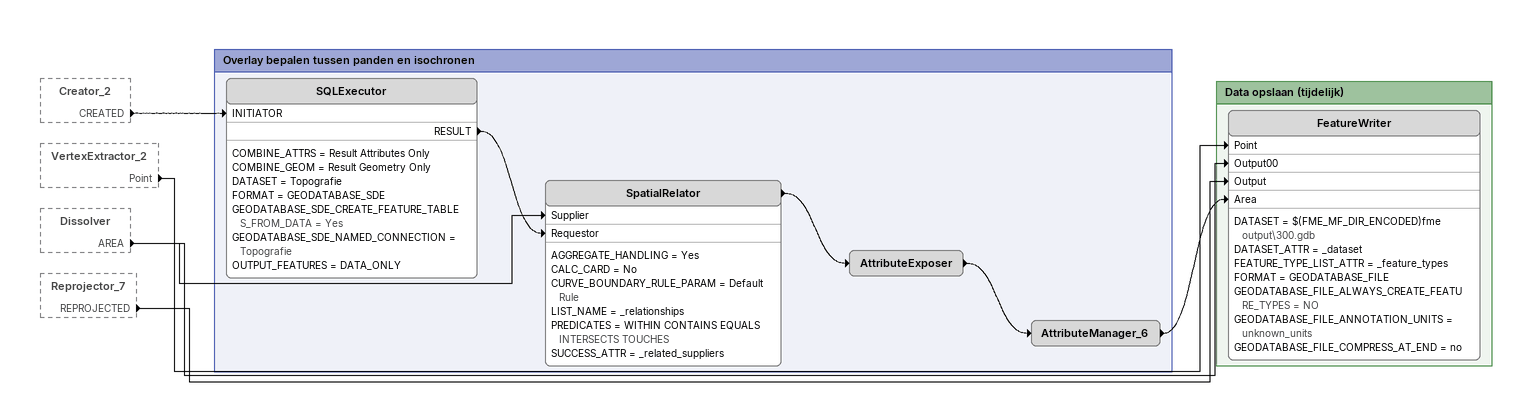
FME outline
Creator_2 [outside]
    CREATED -> SQLExecutor [INITIATOR]
VertexExtractor_2 [outside]
    Point -> FeatureWriter [Point]
Dissolver [outside]
    AREA -> SpatialRelator [Supplier]
    AREA -> FeatureWriter [Output00]
Reprojector_7 [outside]
    REPROJECTED -> FeatureWriter [Output]

Bookmark: Overlay bepalen tussen panden en isochronen
SQLExecutor
    COMBINE_ATTRS = Result Attributes Only
    COMBINE_GEOM = Result Geometry Only
    DATASET = Topografie
    FORMAT = GEODATABASE_SDE
    GEODATABASE_SDE_CREATE_FEATURE_TABLES_FROM_DATA = Yes
    GEODATABASE_SDE_NAMED_CONNECTION = Topografie
    OUTPUT_FEATURES = DATA_ONLY
    RESULT -> SpatialRelator [Requestor]
SpatialRelator
    AGGREGATE_HANDLING = Yes
    CALC_CARD = No
    CURVE_BOUNDARY_RULE_PARAM = Default Rule
    LIST_NAME = _relationships
    PREDICATES = WITHIN CONTAINS EQUALS INTERSECTS TOUCHES
    SUCCESS_ATTR = _related_suppliers
    -> AttributeExposer
AttributeExposer
    -> AttributeManager_6
AttributeManager_6
    -> FeatureWriter [Area]

Bookmark: Data opslaan (tijdelijk)
FeatureWriter
    DATASET = $(FME_MF_DIR_ENCODED)fme output\300.gdb
    DATASET_ATTR = _dataset
    FEATURE_TYPE_LIST_ATTR = _feature_types
    FORMAT = GEODATABASE_FILE
    GEODATABASE_FILE_ALWAYS_CREATE_FEATURE_TYPES = NO
    GEODATABASE_FILE_ANNOTATION_UNITS = unknown_units
    GEODATABASE_FILE_COMPRESS_AT_END = no
